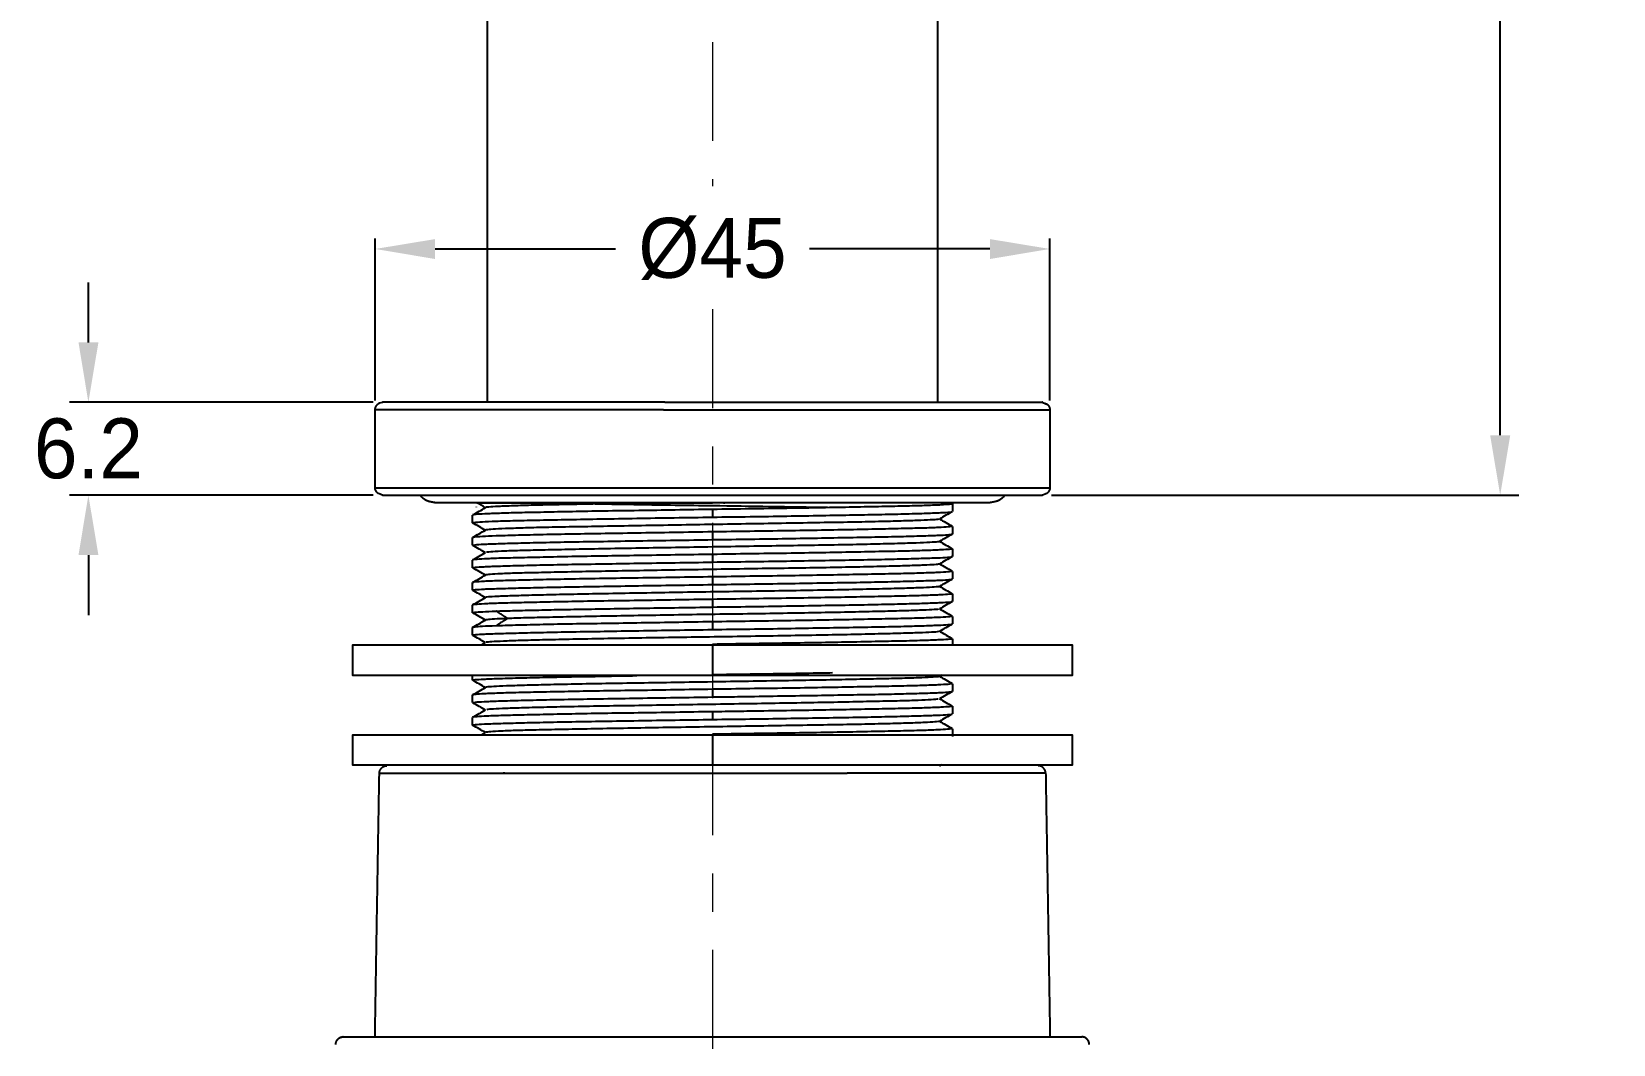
# Model space of a CAD drawing. Extents: x 14141 to 14735, y -16276 to -15436.
# Drawn here: x 14203 to 14308.5, y -16032.3 to -15964.7 of the extents above; entities that cross this region are included whole.
import ezdxf

# ---------------------------------------------------------------- set-up
doc = ezdxf.new("R2010")
doc.units = 0
doc.header["$MEASUREMENT"] = 0
doc.linetypes.add('CENTER', pattern=[47.5, 22, -8.5, 8.5, -8.5])
doc.linetypes.add('CENTER2', pattern=[28.575, 19.05, -3.175, 3.175, -3.175])
doc.layers.get('0').update_dxf_attribs({"linetype": 'CONTINUOUS'})
doc.layers.get('Defpoints').update_dxf_attribs({"linetype": 'CONTINUOUS'})
doc.layers.add('CENTER', color=1, linetype='CENTER2')
doc.layers.add('DIM', color=3, linetype='CONTINUOUS')
doc.styles.get("Standard").update_dxf_attribs({"font": 'Gulim.ttf'})
doc.dimstyles.new('A4', dxfattribs={"dimtxt": 4, "dimasz": 3.5, "dimexe": 0.7, "dimexo": 0.625, "dimgap": 0.5, "dimtad": 1, "dimdec": 1, "dimdsep": 46, "dimtxsty": 'Standard', "dimcen": 2.5, "dimclrd": 5, "dimclre": 5, "dimclrt": 7, "dimadec": 3, "dimazin": 2, "dimtfac": 1, "dimtdec": 1, "dimtmove": 0, "dimatfit": 3, "dimfxl": 1.25, "dimarcsym": 0})
doc.dimstyles.new('사본(2) STANDARD', dxfattribs={"dimscale": 0, "dimtxt": 4, "dimasz": 4, "dimexe": 1.25, "dimexo": 0.625, "dimgap": 1.5, "dimtad": 3, "dimtih": 1, "dimtoh": 1, "dimdec": 1, "dimzin": 9, "dimdsep": 46, "dimtxsty": 'Standard', "dimcen": 0, "dimclrd": 3, "dimclre": 3, "dimclrt": 4, "dimadec": 0, "dimazin": 0, "dimtfac": 1, "dimtdec": 1, "dimtmove": 0, "dimatfit": 3, "dimfxl": 1.25, "dimtfill": 1, "dimtolj": 1, "dimtzin": 0, "dimarcsym": 0})

# ---------------------------------------------------------------- blocks, each defined once
blk = doc.blocks.new('*D19')
at = {"layer": 'Defpoints', "color": 0, "transparency": 16777216}
for p in [(14270.95, -15979.21), (14225.95, -15989.94), (14270.95, -15989.94)]:
    blk.add_point(p, dxfattribs=at)
at = {"layer": 'DIM', "color": 3, "lineweight": -2, "transparency": 16777216}
for p, q in [((14225.95, -15989.32), (14225.95, -15978.51)), ((14229.95, -15979.21), (14241.99, -15979.21)), ((14266.95, -15979.21), (14254.91, -15979.21)), ((14270.95, -15989.32), (14270.95, -15978.51))]:
    blk.add_line(p, q, dxfattribs=at)
at = {"layer": 'DIM', "color": 3, "transparency": 16777216}
for points in [[(14229.95, -15978.55), (14229.95, -15979.88), (14225.95, -15979.21)], [(14266.95, -15978.55), (14266.95, -15979.88), (14270.95, -15979.21)]]:
    blk.add_solid(points, dxfattribs=at)
at = {"layer": 'DIM', "color": 4, "transparency": 16777216, "insert": (14248.45, -15979.21), "char_height": 4, "attachment_point": 5}
blk.add_mtext('%%C45', dxfattribs=at)
blk = doc.blocks.new('*D20')
at = {"layer": 'Defpoints', "color": 0, "transparency": 16777216}
for p in [(14226.45, -15989.44), (14206.82, -15995.64), (14226.45, -15995.64)]:
    blk.add_point(p, dxfattribs=at)
at = {"layer": 'DIM', "color": 3, "lineweight": -2, "transparency": 16777216}
for p, q in [((14206.82, -15985.44), (14206.82, -15981.44)), ((14225.82, -15989.44), (14205.57, -15989.44)), ((14225.82, -15995.64), (14205.57, -15995.64)), ((14206.82, -15999.64), (14206.82, -16003.64))]:
    blk.add_line(p, q, dxfattribs=at)
at = {"layer": 'DIM', "color": 3, "transparency": 16777216}
for points in [[(14206.16, -15985.44), (14207.49, -15985.44), (14206.82, -15989.44)], [(14206.16, -15999.64), (14207.49, -15999.64), (14206.82, -15995.64)]]:
    blk.add_solid(points, dxfattribs=at)
at = {"layer": 'DIM', "color": 4, "transparency": 16777216, "insert": (14206.82, -15992.54), "char_height": 4, "attachment_point": 5}
blk.add_mtext('\\A1;6.2', dxfattribs=at)
blk = doc.blocks.new('*D25')
at = {"layer": 'Defpoints', "color": 0, "transparency": 16777216}
for p in [(14248.45, -15637.26), (14300.99, -15637.26), (14270.45, -15995.64)]:
    blk.add_point(p, dxfattribs=at)
at = {"layer": 'DIM', "color": 3, "lineweight": -2, "transparency": 16777216}
for p, q in [((14249.07, -15637.26), (14302.24, -15637.26)), ((14300.99, -15641.26), (14300.99, -15812.9)), ((14300.99, -15991.64), (14300.99, -15820.01)), ((14271.07, -15995.64), (14302.24, -15995.64))]:
    blk.add_line(p, q, dxfattribs=at)
at = {"layer": 'DIM', "color": 3, "transparency": 16777216}
for points in [[(14300.32, -15641.26), (14301.66, -15641.26), (14300.99, -15637.26)], [(14300.32, -15991.64), (14301.66, -15991.64), (14300.99, -15995.64)]]:
    blk.add_solid(points, dxfattribs=at)
at = {"layer": 'DIM', "color": 4, "transparency": 16777216, "insert": (14300.99, -15816.45), "char_height": 4, "attachment_point": 5, "bg_fill": 3, "box_fill_scale": 1.25, "bg_fill_color": 256, "bg_fill_true_color": 13158600, "bg_fill_transparency": 0}
blk.add_mtext('\\A1;358.4', dxfattribs=at)

msp = doc.modelspace()

# ---------------------------------------------------------------- linework, layer by layer
at = {"lineweight": -3, "extrusion": (-1, -2.22045e-16, 0)}
msp.add_line((14232.7, -15996.43), (14232.7, -15996.42), dxfattribs=at)
at = {"lineweight": -3}
for points, degree in [([(14233.45, -15989.44), (14233.45, -15961.39), (14233.45, -15933.33)], 2), ([(14263.45, -15933.33), (14263.45, -15961.39), (14263.45, -15989.44)], 2), ([(14225.95, -15995.14), (14225.95, -15992.54), (14225.95, -15989.94)], 2), ([(14270.95, -15989.94), (14270.95, -15992.54), (14270.95, -15995.14)], 2), ([(14229.95, -15996.14), (14229.95, -15996.14), (14229.95, -15996.14), (14229.95, -15996.14)], 3), ([(14233.31, -15996.48), (14233.12, -15996.37), (14232.92, -15996.25), (14232.73, -15996.14)], 3), ([(14233.57, -15996.14), (14233.57, -15996.14), (14233.57, -15996.14), (14233.57, -15996.14)], 3), ([(14264.45, -15996.22), (14264.45, -15996.47), (14264.45, -15996.73)], 2), ([(14232.45, -15997.48), (14232.45, -15997.22), (14232.45, -15996.97)], 2), ([(14232.46, -15996.96), (14232.74, -15996.8), (14233.03, -15996.63), (14233.31, -15996.47)], 3), ([(14233.31, -15997.98), (14233.02, -15997.81), (14232.74, -15997.65), (14232.45, -15997.49)], 3), ([(14248.45, -15996.59), (14248.45, -15996.85), (14248.45, -15997.1)], 2), ([(14264.44, -15996.74), (14264.16, -15996.9), (14263.87, -15997.06), (14263.59, -15997.23)], 3), ([(14263.59, -15997.22), (14263.87, -15997.38), (14264.16, -15997.54), (14264.44, -15997.71)], 3), ([(14232.45, -15998.98), (14232.45, -15998.72), (14232.45, -15998.47)], 2), ([(14232.46, -15998.46), (14232.74, -15998.29), (14233.02, -15998.13), (14233.31, -15997.97)], 3), ([(14248.45, -15998.09), (14248.45, -15998.35), (14248.45, -15998.6)], 2), ([(14264.44, -15998.24), (14264.16, -15998.4), (14263.87, -15998.56), (14263.59, -15998.73)], 3), ([(14264.45, -15997.72), (14264.45, -15997.97), (14264.45, -15998.23)], 2), ([(14233.31, -15999.48), (14233.02, -15999.31), (14232.74, -15999.15), (14232.45, -15998.99)], 3), ([(14232.45, -15999.96), (14232.74, -15999.79), (14233.02, -15999.63), (14233.31, -15999.47)], 3), ([(14248.45, -15999.59), (14248.45, -15999.85), (14248.45, -16000.1)], 2), ([(14263.59, -15998.72), (14263.87, -15998.88), (14264.16, -15999.05), (14264.44, -15999.21)], 3), ([(14264.45, -15999.22), (14264.45, -15999.47), (14264.45, -15999.73)], 2), ([(14232.45, -16000.48), (14232.45, -16000.22), (14232.45, -15999.97)], 2), ([(14233.31, -16000.98), (14233.03, -16000.81), (14232.74, -16000.65), (14232.46, -16000.49)], 3), ([(14264.44, -15999.74), (14264.16, -15999.9), (14263.87, -16000.06), (14263.59, -16000.23)], 3), ([(14263.59, -16000.22), (14263.87, -16000.38), (14264.16, -16000.54), (14264.44, -16000.71)], 3), ([(14232.45, -16001.98), (14232.45, -16001.72), (14232.45, -16001.47)], 2), ([(14232.46, -16001.46), (14232.74, -16001.3), (14233.03, -16001.13), (14233.31, -16000.97)], 3), ([(14248.45, -16001.09), (14248.45, -16001.35), (14248.45, -16001.6)], 2), ([(14264.44, -16001.24), (14264.16, -16001.4), (14263.87, -16001.56), (14263.59, -16001.73)], 3), ([(14264.45, -16000.72), (14264.45, -16000.97), (14264.45, -16001.23)], 2), ([(14233.31, -16002.48), (14233.02, -16002.31), (14232.74, -16002.15), (14232.45, -16001.99)], 3), ([(14232.45, -16002.96), (14232.74, -16002.79), (14233.02, -16002.63), (14233.31, -16002.47)], 3), ([(14264.45, -16002.22), (14264.45, -16002.23), (14264.31, -16002.25), (14263.72, -16002.29), (14262.75, -16002.33), (14261.43, -16002.37), (14259.77, -16002.4), (14257.83, -16002.44), (14255.71, -16002.48), (14253.38, -16002.52), (14250.94, -16002.55), (14249.28, -16002.58), (14248.45, -16002.59)], 3), ([(14248.45, -16002.59), (14248.45, -16002.85), (14248.45, -16003.1)], 2), ([(14263.59, -16001.72), (14263.87, -16001.88), (14264.16, -16002.05), (14264.44, -16002.21)], 3), ([(14264.44, -16002.74), (14264.16, -16002.9), (14263.87, -16003.06), (14263.59, -16003.23)], 3), ([(14264.45, -16002.22), (14264.45, -16002.47), (14264.45, -16002.73)], 2), ([(14232.45, -16003.48), (14232.45, -16003.22), (14232.45, -16002.97)], 2), ([(14233.31, -16003.98), (14233.02, -16003.81), (14232.74, -16003.65), (14232.46, -16003.49)], 3), ([(14234.01, -16003.37), (14234.33, -16003.36), (14235.07, -16003.34), (14236.45, -16003.31), (14238.07, -16003.27), (14239.88, -16003.24), (14241.86, -16003.21), (14243.97, -16003.17), (14246.19, -16003.14), (14247.7, -16003.12), (14248.45, -16003.1)], 3), ([(14234.78, -16003.87), (14234.39, -16003.62), (14234.01, -16003.37)], 2), ([(14263.52, -16003.25), (14263.44, -16003.26), (14263.14, -16003.28), (14262.31, -16003.32), (14261.12, -16003.36), (14259.6, -16003.4), (14257.78, -16003.44), (14255.72, -16003.48), (14253.46, -16003.52), (14251.1, -16003.56), (14248.64, -16003.59), (14246.17, -16003.63), (14243.76, -16003.67), (14241.47, -16003.71), (14239.4, -16003.75), (14237.54, -16003.79), (14235.96, -16003.83), (14235.13, -16003.85), (14234.78, -16003.87)], 3), ([(14263.59, -16003.22), (14263.87, -16003.38), (14264.16, -16003.54), (14264.44, -16003.71)], 3), ([(14264.45, -16003.74), (14264.45, -16003.99), (14264.45, -16004.23)], 2), ([(14232.45, -16004.98), (14232.45, -16004.72), (14232.45, -16004.47)], 2), ([(14232.45, -16004.98), (14232.45, -16004.97), (14232.59, -16004.94), (14233.18, -16004.9), (14234.15, -16004.87), (14235.47, -16004.83), (14237.13, -16004.79), (14239.07, -16004.75), (14241.19, -16004.72), (14243.53, -16004.68), (14245.96, -16004.64), (14247.62, -16004.62), (14248.45, -16004.6)], 3), ([(14232.45, -16004.46), (14232.74, -16004.3), (14233.02, -16004.13), (14233.31, -16003.97)], 3), ([(14234.78, -16003.87), (14234.39, -16004.11), (14234.01, -16004.36)], 2), ([(14248.45, -16004.09), (14247.59, -16004.1), (14245.88, -16004.13), (14243.37, -16004.17), (14241, -16004.21), (14238.82, -16004.24), (14236.88, -16004.28), (14235.24, -16004.32), (14234.38, -16004.35), (14234.01, -16004.36)], 3), ([(14248.45, -16004.09), (14248.45, -16004.35), (14248.45, -16004.6)], 2), ([(14264.44, -16004.24), (14264.16, -16004.4), (14263.88, -16004.56), (14263.59, -16004.73)], 3), ([(14263.65, -16004.75), (14263.91, -16004.9), (14264.18, -16005.06), (14264.44, -16005.21)], 3), ([(14224.45, -16007.64), (14224.45, -16006.64), (14224.45, -16005.64)], 2), ([(14233.31, -16005.48), (14233.02, -16005.31), (14232.74, -16005.15), (14232.45, -16004.99)], 3), ([(14233.01, -16005.64), (14233.11, -16005.58), (14233.21, -16005.52), (14233.31, -16005.47)], 3), ([(14248.45, -16005.64), (14248.45, -16006.64), (14248.45, -16007.64)], 2), ([(14264.45, -16005.22), (14264.45, -16005.43), (14264.45, -16005.64)], 2), ([(14272.45, -16005.64), (14272.45, -16006.64), (14272.45, -16007.64)], 2), ([(14232.45, -16007.98), (14232.45, -16007.81), (14232.45, -16007.64)], 2), ([(14233.31, -16008.48), (14233.03, -16008.31), (14232.74, -16008.15), (14232.46, -16007.99)], 3), ([(14263.75, -16007.64), (14263.7, -16007.67), (14263.64, -16007.7), (14263.59, -16007.73)], 3), ([(14263.59, -16007.72), (14263.87, -16007.88), (14264.16, -16008.04), (14264.44, -16008.21)], 3), ([(14232.45, -16009.48), (14232.45, -16009.22), (14232.45, -16008.97)], 2), ([(14232.46, -16008.96), (14232.74, -16008.8), (14233.03, -16008.63), (14233.31, -16008.47)], 3), ([(14248.45, -16008.59), (14248.45, -16008.85), (14248.45, -16009.1)], 2), ([(14248.45, -16009.1), (14248.73, -16009.1), (14249.29, -16009.09), (14250.12, -16009.08), (14250.68, -16009.07), (14250.95, -16009.07)], 3), ([(14264.44, -16008.74), (14264.16, -16008.9), (14263.87, -16009.06), (14263.59, -16009.23)], 3), ([(14264.45, -16008.22), (14264.45, -16008.47), (14264.45, -16008.73)], 2), ([(14233.31, -16009.98), (14233.02, -16009.81), (14232.74, -16009.65), (14232.46, -16009.49)], 3), ([(14232.45, -16010.46), (14232.74, -16010.3), (14233.02, -16010.13), (14233.31, -16009.97)], 3), ([(14250.82, -16009.56), (14250.01, -16009.57), (14248.37, -16009.6), (14245.91, -16009.64), (14243.52, -16009.68), (14241.28, -16009.71), (14239.19, -16009.75), (14237.36, -16009.79), (14235.82, -16009.83), (14234.62, -16009.87), (14233.78, -16009.91), (14233.48, -16009.93), (14233.39, -16009.95)], 3), ([(14250.95, -16010.05), (14250.68, -16010.06), (14250.12, -16010.07), (14249.29, -16010.08), (14248.73, -16010.09), (14248.45, -16010.09)], 3), ([(14248.45, -16010.09), (14248.45, -16010.35), (14248.45, -16010.6)], 2), ([(14263.5, -16009.25), (14263.41, -16009.26), (14263.09, -16009.29), (14262.22, -16009.33), (14261, -16009.37), (14259.43, -16009.4), (14257.6, -16009.44), (14255.51, -16009.48), (14253.24, -16009.52), (14251.63, -16009.55), (14250.82, -16009.56)], 3), ([(14263.59, -16009.22), (14263.87, -16009.38), (14264.16, -16009.55), (14264.44, -16009.71)], 3), ([(14264.45, -16009.72), (14264.45, -16009.97), (14264.45, -16010.23)], 2), ([(14232.45, -16010.98), (14232.45, -16010.72), (14232.45, -16010.47)], 2), ([(14232.45, -16010.47), (14232.45, -16010.47), (14232.46, -16010.47), (14232.47, -16010.48)], 3), ([(14233.31, -16011.48), (14233.02, -16011.31), (14232.74, -16011.15), (14232.45, -16010.99)], 3), ([(14264.44, -16010.24), (14264.16, -16010.4), (14263.87, -16010.56), (14263.59, -16010.73)], 3), ([(14263.59, -16010.72), (14263.87, -16010.88), (14264.16, -16011.05), (14264.44, -16011.21)], 3), ([(14264.45, -16010.23), (14264.45, -16010.23), (14264.45, -16010.23), (14264.45, -16010.23)], 3), ([(14224.45, -16013.64), (14224.45, -16012.64), (14224.45, -16011.64)], 2), ([(14233.01, -16011.64), (14233.11, -16011.58), (14233.21, -16011.52), (14233.31, -16011.47)], 3), ([(14264.45, -16011.22), (14264.45, -16011.23), (14264.31, -16011.25), (14263.72, -16011.29), (14262.75, -16011.33), (14261.43, -16011.37), (14259.77, -16011.4), (14257.84, -16011.44), (14255.71, -16011.48), (14253.38, -16011.52), (14250.94, -16011.55), (14249.28, -16011.58), (14248.45, -16011.59)], 3), ([(14248.45, -16011.64), (14248.45, -16012.64), (14248.45, -16013.64)], 2), ([(14264.45, -16011.22), (14264.45, -16011.47), (14264.45, -16011.73)], 2), ([(14272.45, -16011.64), (14272.45, -16012.64), (14272.45, -16013.64)], 2), ([(14225.94, -16031.78), (14226.08, -16022.99), (14226.23, -16014.19)], 2), ([(14263.75, -16013.64), (14263.69, -16013.67), (14263.64, -16013.7), (14263.59, -16013.73)], 3), ([(14270.67, -16014.19), (14270.82, -16022.99), (14270.96, -16031.78)], 2), ([(14270.67, -16014.19), (14270.82, -16022.99), (14270.96, -16031.78)], 2)]:
    msp.add_open_spline(points, degree=degree, dxfattribs=at)
for points, weights in [([(14245.18, -15989.94), (14225.95, -15989.94), (14225.95, -15989.94)], [1, 0.736447058658, 0.947197709399]), ([(14245.26, -15989.44), (14226.45, -15989.44), (14226.45, -15989.44)], [1, 0.756695606501, 1]), ([(14225.95, -15995.14), (14225.95, -15995.14), (14245.18, -15995.14)], [0.947197709399, 0.736447058658, 1]), ([(14226.45, -15995.64), (14226.45, -15995.64), (14245.26, -15995.64)], [1, 0.756695606501, 1]), ([(14248.45, -16005.64), (14224.45, -16005.64), (14224.45, -16005.64)], [1, 0.707106781187, 1]), ([(14272.45, -16005.64), (14272.45, -16005.64), (14248.45, -16005.64)], [1, 0.707106781187, 1]), ([(14224.45, -16007.64), (14224.45, -16007.64), (14248.45, -16007.64)], [1, 0.707106781187, 1]), ([(14248.45, -16007.64), (14272.45, -16007.64), (14272.45, -16007.64)], [1, 0.707106781187, 1]), ([(14248.45, -16011.64), (14224.45, -16011.64), (14224.45, -16011.64)], [1, 0.707106781187, 1]), ([(14272.45, -16011.64), (14272.45, -16011.64), (14248.45, -16011.64)], [1, 0.707106781187, 1]), ([(14224.45, -16013.64), (14224.45, -16013.64), (14248.45, -16013.64)], [1, 0.707106781187, 1]), ([(14226.23, -16014.19), (14226.24, -16013.69), (14226.73, -16013.69)], [1, 0.707106781187, 1]), ([(14248.45, -16013.64), (14272.45, -16013.64), (14272.45, -16013.64)], [1, 0.707106781187, 1]), ([(14270.67, -16014.19), (14270.67, -16014.19), (14257.43, -16014.19)], [1, 0.837843470874, 1])]:
    msp.add_rational_spline(points, weights, degree=2, dxfattribs=at)
for points, weights, degree, knots in [([(14225.95, -15989.94), (14225.95, -15989.81), (14226, -15989.69), (14226.1, -15989.59), (14226.14, -15989.54), (14226.2, -15989.5), (14226.27, -15989.48), (14226.45, -15989.44), (14226.45, -15989.44)], [0.945818916246, 0.853477600648, 0.807306942849, 0.807306942849, 0.807306942849, 0.807306942849, 0.807306942849, 0.807306942849, 0.807306942849], 3, [0, 0, 0, 0, 0.402872, 0.402872, 0.402872, 0.7907509, 0.7907509, 0.7961945, 0.7961945, 0.7961945, 0.7961945]), ([(14245.18, -15989.94), (14267.45, -15989.94), (14270.71, -15989.94), (14270.95, -15989.94), (14270.95, -15989.94)], [1, 0.707106781187, 1, 0.970659722528, 0.947197709399], 2, [0.097114, 0.097114, 0.097114, 34.654633, 34.654633, 38.116397, 38.116397, 38.116397]), ([(14245.26, -15989.44), (14255.22, -15989.44), (14262.83, -15989.44), (14270.45, -15989.44), (14270.45, -15989.44)], [1, 0.909331446324, 1, 0.909331446324, 1], 2, [0, 0, 0, 18.881364, 18.881364, 37.762729, 37.762729, 37.762729]), ([(14270.45, -15989.44), (14270.54, -15989.48), (14270.72, -15989.55), (14270.8, -15989.59), (14270.9, -15989.69), (14270.95, -15989.81), (14270.95, -15989.94)], [1, 1, 1, 1, 1, 1.05719095842, 1.17157287525], 3, [0, 0, 0, 0, 0.3826834, 0.3826834, 0.3826834, 0.7855554, 0.7855554, 0.7855554, 0.7855554]), ([(14245.18, -15995.14), (14267.45, -15995.14), (14270.71, -15995.14), (14270.95, -15995.14), (14270.95, -15995.14)], [1, 0.707106781187, 1, 0.970659722528, 0.947197709399], 2, [-70.685835, -70.685835, -70.685835, -35.342917, -35.342917, -31.802477, -31.802477, -31.802477]), ([(14229.95, -15996.14), (14229.83, -15996.12), (14229.6, -15996.08), (14229.33, -15995.99), (14229.19, -15995.9), (14229.07, -15995.78), (14229.02, -15995.73), (14228.99, -15995.69), (14228.95, -15995.64)], [1, 1, 1, 1, 1, 1, 1, 1.00168354463, 1.00505063388], 3, [0, 0, 0, 0, 0.399192, 0.399192, 0.981286, 0.981286, 0.981286, 1.154091, 1.154091, 1.154091, 1.154091]), ([(14266.95, -15996.14), (14261.97, -15996.14), (14257, -15996.14), (14252.02, -15996.14), (14252.02, -15996.14), (14252.01, -15996.14), (14252, -15996.14), (14247.26, -15996.14), (14242.36, -15996.14), (14238.13, -15996.14), (14233.89, -15996.14), (14231.22, -15996.14), (14230.29, -15996.14), (14230.07, -15996.14), (14229.95, -15996.14), (14229.95, -15996.14)], [1, 1, 1, 1, 1, 1, 1, 0.902368927062, 0.853553390593, 0.853553390593, 0.853553390593, 0.902368927062, 1, 0.974255205107, 0.951904792987, 0.932948763639], 3, [-17.847939, -17.847939, -17.847939, -17.847939, -0.023575, -0.023575, -0.023575, 0, 0, 0, 15.325902, 15.325902, 15.325902, 30.651804, 30.651804, 30.651804, 34.239881, 34.239881, 34.239881, 34.239881]), ([(14245.26, -15995.64), (14255.22, -15995.64), (14262.83, -15995.64), (14270.45, -15995.64), (14270.45, -15995.64)], [1, 0.909331446324, 1, 0.909331446324, 1], 2, [-69.115038, -69.115038, -69.115038, -50.233674, -50.233674, -31.35231, -31.35231, -31.35231]), ([(14267.95, -15995.64), (14267.91, -15995.69), (14267.88, -15995.73), (14267.83, -15995.78), (14267.71, -15995.9), (14267.57, -15995.99), (14267.29, -15996.08), (14267.06, -15996.12), (14266.95, -15996.14)], [0.800358338763, 0.797667166557, 0.796321580454, 0.796321580454, 0.796321580454, 0.796321580454, 0.796321580454, 0.796321580454, 0.796321580454], 3, [0.834057, 0.834057, 0.834057, 0.834057, 1.00718, 1.00718, 1.00718, 1.589274, 1.589274, 1.988466, 1.988466, 1.988466, 1.988466]), ([(14226.23, -16014.19), (14226.23, -16014.19), (14231.18, -16014.19), (14239.47, -16014.19), (14239.48, -16014.19), (14239.48, -16014.19), (14239.48, -16014.19), (14242.47, -16014.19), (14245.46, -16014.19), (14248.45, -16014.19), (14251.44, -16014.19), (14254.43, -16014.19), (14257.43, -16014.19)], [1, 0.891895647249, 0.891895647249, 1, 1, 1, 1, 1, 1, 1, 1, 1, 1], 3, [-25.661551, -25.661551, -25.661551, -25.661551, 0, 0, 0, 0.005319, 0.005319, 0.005319, 10.378869, 10.378869, 10.378869, 20.757829, 20.757829, 20.757829, 20.757829]), ([(14270.67, -16014.19), (14270.67, -16013.99), (14270.52, -16013.84), (14270.37, -16013.69), (14270.17, -16013.69)], [0.993201446042, 0.853553390593, 0.853553390593, 0.853553390593, 1], 2, [0.0097775, 0.0097775, 0.0097775, 0.4162846, 0.4162846, 0.8325693, 0.8325693, 0.8325693]), ([(14223.32, -16032.29), (14223.32, -16032.08), (14223.47, -16031.93), (14223.61, -16031.78), (14223.82, -16031.78)], [1, 0.853553390593, 0.853553390593, 0.853553390593, 1], 2, [0, 0, 0, 0.4162846, 0.4162846, 0.8325693, 0.8325693, 0.8325693]), ([(14223.82, -16031.78), (14223.82, -16031.78), (14248.45, -16031.78), (14273.08, -16031.78), (14273.08, -16031.78)], [1, 0.707106781187, 1, 0.707106781187, 1], 2, [-154.739145, -154.739145, -154.739145, -116.054359, -116.054359, -77.369573, -77.369573, -77.369573]), ([(14273.58, -16032.28), (14273.58, -16032.08), (14273.43, -16031.93), (14273.29, -16031.78), (14273.08, -16031.78)], [0.995895694351, 0.853553390593, 0.853553390593, 0.853553390593, 1], 2, [0.0058748, 0.0058748, 0.0058748, 0.4162846, 0.4162846, 0.8325693, 0.8325693, 0.8325693])]:
    msp.add_rational_spline(points, weights, degree=degree, knots=knots, dxfattribs=at)
for points, knots in [([(14226.45, -15995.64), (14226.36, -15995.61), (14226.18, -15995.53), (14226, -15995.4), (14225.95, -15995.27), (14225.95, -15995.14)], [0, 0, 0, 0, 0.327122, 0.327122, 0.7812821, 0.7812821, 0.7812821, 0.7812821]), ([(14270.95, -15995.14), (14270.95, -15995.27), (14270.9, -15995.4), (14270.72, -15995.53), (14270.54, -15995.61), (14270.45, -15995.64)], [0, 0, 0, 0, 0.4541601, 0.4541601, 0.7812821, 0.7812821, 0.7812821, 0.7812821]), ([(14240.47, -15996.23), (14240.37, -15996.23), (14239.58, -15996.25), (14238.18, -15996.27), (14236.49, -15996.31), (14235.12, -15996.35), (14234.11, -15996.39), (14233.49, -15996.43), (14233.33, -15996.45), (14233.31, -15996.47)], [238.802645, 238.802645, 238.802645, 238.802645, 239.172377, 241.638071, 244.103766, 246.56946, 249.035155, 251.50085, 253.787572, 253.787572, 253.787572, 253.787572]), ([(14264.45, -15996.22), (14264.45, -15996.23), (14264.32, -15996.25), (14263.74, -15996.29), (14262.79, -15996.33), (14261.45, -15996.37), (14259.79, -15996.4), (14257.86, -15996.44), (14255.75, -15996.48), (14253.42, -15996.52), (14250.95, -15996.55), (14249.28, -15996.58), (14248.45, -15996.59)], [-25.151414, -25.151414, -25.151414, -25.151414, -22.68956, -20.168498, -17.647436, -15.126373, -12.605311, -10.084249, -7.563187, -5.042124, -2.521062, 0, 0, 0, 0]), ([(14232.45, -15997.48), (14232.45, -15997.47), (14232.55, -15997.45), (14233.04, -15997.41), (14233.95, -15997.37), (14235.25, -15997.33), (14236.89, -15997.3), (14238.83, -15997.26), (14240.98, -15997.22), (14243.37, -15997.18), (14245.89, -15997.14), (14247.6, -15997.12), (14248.45, -15997.1)], [-25.222647, -25.222647, -25.222647, -25.222647, -23.196074, -20.618733, -18.041391, -15.46405, -12.886708, -10.309366, -7.732025, -5.154683, -2.577342, 0, 0, 0, 0]), ([(14248.45, -15996.59), (14247.61, -15996.6), (14245.94, -15996.63), (14243.51, -15996.67), (14241.18, -15996.7), (14239.07, -15996.74), (14237.15, -15996.78), (14235.5, -15996.81), (14234.18, -15996.85), (14233.21, -15996.89), (14232.63, -15996.92), (14232.47, -15996.95), (14232.45, -15996.96)], [0, 0, 0, 0, 2.521062, 5.042125, 7.563187, 10.08425, 12.605312, 15.126375, 17.647437, 20.1685, 22.689562, 24.89294, 24.89294, 24.89294, 24.89294]), ([(14263.54, -15997.24), (14263.47, -15997.26), (14263.2, -15997.28), (14262.4, -15997.32), (14261.25, -15997.36), (14259.78, -15997.4), (14257.98, -15997.44), (14255.92, -15997.47), (14253.67, -15997.51), (14251.28, -15997.55), (14248.83, -15997.59), (14246.38, -15997.63), (14243.98, -15997.67), (14241.69, -15997.71), (14239.58, -15997.75), (14237.7, -15997.78), (14236.1, -15997.82), (14234.84, -15997.86), (14233.92, -15997.9), (14233.44, -15997.94), (14233.32, -15997.96), (14233.31, -15997.97)], [303.280436, 303.280436, 303.280436, 303.280436, 305.746131, 308.211825, 310.67752, 313.143215, 315.608909, 318.074604, 320.540298, 323.005993, 325.471688, 327.937382, 330.403077, 332.868771, 335.334466, 337.800161, 340.265855, 342.73155, 345.197245, 347.662939, 349.32843, 349.32843, 349.32843, 349.32843]), ([(14248.45, -15997.1), (14249.28, -15997.09), (14250.96, -15997.07), (14253.43, -15997.03), (14255.76, -15996.99), (14257.88, -15996.95), (14259.78, -15996.92), (14261.45, -15996.88), (14262.78, -15996.84), (14263.73, -15996.8), (14264.29, -15996.77), (14264.43, -15996.75), (14264.44, -15996.74)], [0, 0, 0, 0, 2.521065, 5.042129, 7.563194, 10.084259, 12.605324, 15.126388, 17.647453, 20.168518, 22.689582, 24.800759, 24.800759, 24.800759, 24.800759]), ([(14248.45, -15998.09), (14247.59, -15998.1), (14245.88, -15998.13), (14243.36, -15998.17), (14240.97, -15998.21), (14238.82, -15998.24), (14236.89, -15998.28), (14235.26, -15998.32), (14233.96, -15998.36), (14233.04, -15998.4), (14232.58, -15998.43), (14232.47, -15998.45), (14232.46, -15998.46)], [-38.660099, -38.660099, -38.660099, -38.660099, -36.082759, -33.505419, -30.928079, -28.350739, -25.773399, -23.19606, -20.61872, -18.04138, -15.46404, -13.84084, -13.84084, -13.84084, -13.84084]), ([(14264.45, -15997.72), (14264.45, -15997.73), (14264.33, -15997.75), (14263.76, -15997.79), (14262.81, -15997.83), (14261.47, -15997.86), (14259.8, -15997.9), (14257.88, -15997.94), (14255.76, -15997.98), (14253.41, -15998.02), (14250.95, -15998.05), (14249.28, -15998.08), (14248.45, -15998.09)], [25.309822, 25.309822, 25.309822, 25.309822, 27.731705, 30.252769, 32.773833, 35.294897, 37.815961, 40.337025, 42.858089, 45.379154, 47.900218, 50.421282, 50.421282, 50.421282, 50.421282]), ([(14248.45, -15998.6), (14249.29, -15998.59), (14250.96, -15998.57), (14253.43, -15998.53), (14255.76, -15998.49), (14257.87, -15998.45), (14259.78, -15998.42), (14261.42, -15998.38), (14262.75, -15998.34), (14263.71, -15998.31), (14264.28, -15998.27), (14264.43, -15998.25), (14264.44, -15998.24)], [-50.421317, -50.421317, -50.421317, -50.421317, -47.900251, -45.379185, -42.858119, -40.337054, -37.815988, -35.294922, -32.773856, -30.25279, -27.731724, -25.563414, -25.563414, -25.563414, -25.563414]), ([(14232.45, -15998.98), (14232.45, -15998.97), (14232.57, -15998.94), (14233.14, -15998.91), (14234.09, -15998.87), (14235.43, -15998.83), (14237.09, -15998.79), (14239.01, -15998.75), (14241.14, -15998.72), (14243.49, -15998.68), (14245.96, -15998.64), (14247.62, -15998.62), (14248.45, -15998.6)], [-25.122337, -25.122337, -25.122337, -25.122337, -22.689592, -20.168526, -17.64746, -15.126394, -12.605329, -10.084263, -7.563197, -5.042131, -2.521066, 0, 0, 0, 0]), ([(14248.45, -15999.59), (14247.62, -15999.6), (14245.94, -15999.63), (14243.48, -15999.67), (14241.14, -15999.7), (14239.02, -15999.74), (14237.12, -15999.78), (14235.47, -15999.82), (14234.13, -15999.85), (14233.17, -15999.89), (14232.62, -15999.93), (14232.47, -15999.95), (14232.45, -15999.96)], [-50.421318, -50.421318, -50.421318, -50.421318, -47.900252, -45.379187, -42.858121, -40.337055, -37.815989, -35.294923, -32.773857, -30.252791, -27.731725, -25.580641, -25.580641, -25.580641, -25.580641]), ([(14263.59, -15998.73), (14263.58, -15998.74), (14263.47, -15998.76), (14263, -15998.79), (14262.1, -15998.83), (14260.83, -15998.87), (14259.25, -15998.91), (14257.36, -15998.95), (14255.28, -15998.99), (14253.02, -15999.02), (14250.61, -15999.06), (14248.14, -15999.1), (14245.67, -15999.14), (14243.31, -15999.18), (14241.08, -15999.22), (14239.03, -15999.26), (14237.23, -15999.3), (14235.72, -15999.33), (14234.54, -15999.37), (14233.73, -15999.41), (14233.45, -15999.44), (14233.37, -15999.45)], [35.375909, 35.375909, 35.375909, 35.375909, 36.985419, 39.451114, 41.916808, 44.382503, 46.848197, 49.313892, 51.779587, 54.245281, 56.710976, 59.17667, 61.642365, 64.10806, 66.573754, 69.039449, 71.505144, 73.970838, 76.436533, 78.902227, 81.367922, 81.367922, 81.367922, 81.367922]), ([(14264.45, -15999.22), (14264.45, -15999.23), (14264.32, -15999.25), (14263.75, -15999.29), (14262.8, -15999.33), (14261.46, -15999.37), (14259.81, -15999.4), (14257.89, -15999.44), (14255.76, -15999.48), (14253.41, -15999.52), (14250.94, -15999.55), (14249.28, -15999.58), (14248.45, -15999.59)], [-25.144136, -25.144136, -25.144136, -25.144136, -22.689594, -20.168528, -17.647462, -15.126396, -12.60533, -10.084264, -7.563198, -5.042132, -2.521066, 0, 0, 0, 0]), ([(14232.45, -16000.48), (14232.45, -16000.47), (14232.58, -16000.44), (14233.15, -16000.41), (14234.1, -16000.37), (14235.43, -16000.33), (14237.11, -16000.29), (14239.03, -16000.25), (14241.15, -16000.22), (14243.48, -16000.18), (14245.95, -16000.14), (14247.62, -16000.12), (14248.45, -16000.1)], [25.302802, 25.302802, 25.302802, 25.302802, 27.731687, 30.25275, 32.773812, 35.294875, 37.815937, 40.337, 42.858062, 45.379125, 47.900187, 50.42125, 50.42125, 50.42125, 50.42125]), ([(14263.59, -16000.23), (14263.57, -16000.24), (14263.41, -16000.27), (14262.81, -16000.3), (14261.82, -16000.34), (14260.47, -16000.38), (14258.79, -16000.42), (14256.85, -16000.46), (14254.69, -16000.5), (14252.38, -16000.53), (14249.96, -16000.57), (14247.5, -16000.61), (14245.04, -16000.65), (14242.69, -16000.69), (14240.48, -16000.73), (14238.51, -16000.77), (14236.8, -16000.81), (14235.36, -16000.84), (14234.27, -16000.88), (14233.56, -16000.92), (14233.36, -16000.95), (14233.32, -16000.96)], [130.904258, 130.904258, 130.904258, 130.904258, 133.147509, 135.613203, 138.078898, 140.544592, 143.010287, 145.475982, 147.941676, 150.407371, 152.873065, 155.33876, 157.804455, 160.270149, 162.735844, 165.201538, 167.667233, 170.132928, 172.598622, 175.064317, 177.530011, 177.530011, 177.530011, 177.530011]), ([(14248.45, -16000.1), (14249.29, -16000.09), (14250.96, -16000.07), (14253.4, -16000.03), (14255.74, -15999.99), (14257.84, -15999.96), (14259.76, -15999.92), (14261.4, -15999.88), (14262.72, -15999.84), (14263.7, -15999.81), (14264.28, -15999.77), (14264.43, -15999.75), (14264.44, -15999.74)], [0, 0, 0, 0, 2.521064, 5.042128, 7.563192, 10.084257, 12.605321, 15.126385, 17.647449, 20.168513, 22.689577, 24.902942, 24.902942, 24.902942, 24.902942]), ([(14232.45, -16001.98), (14232.45, -16001.97), (14232.58, -16001.94), (14233.17, -16001.9), (14234.13, -16001.87), (14235.46, -16001.83), (14237.12, -16001.79), (14239.04, -16001.75), (14241.16, -16001.72), (14243.48, -16001.68), (14245.95, -16001.64), (14247.62, -16001.62), (14248.45, -16001.6)], [-25.187702, -25.187702, -25.187702, -25.187702, -22.689574, -20.16851, -17.647446, -15.126383, -12.605319, -10.084255, -7.563191, -5.042128, -2.521064, 0, 0, 0, 0]), ([(14248.45, -16001.09), (14247.62, -16001.1), (14245.94, -16001.13), (14243.48, -16001.17), (14241.14, -16001.2), (14239.03, -16001.24), (14237.11, -16001.28), (14235.45, -16001.32), (14234.12, -16001.35), (14233.16, -16001.39), (14232.61, -16001.43), (14232.47, -16001.45), (14232.45, -16001.46)], [0, 0, 0, 0, 2.521064, 5.042128, 7.563192, 10.084256, 12.60532, 15.126383, 17.647447, 20.168511, 22.689575, 24.783721, 24.783721, 24.783721, 24.783721]), ([(14264.45, -16000.72), (14264.45, -16000.73), (14264.32, -16000.75), (14263.73, -16000.79), (14262.76, -16000.83), (14261.44, -16000.87), (14259.79, -16000.9), (14257.85, -16000.94), (14255.73, -16000.98), (14253.38, -16001.02), (14250.94, -16001.05), (14249.28, -16001.08), (14248.45, -16001.09)], [25.220323, 25.220323, 25.220323, 25.220323, 27.731711, 30.252776, 32.773841, 35.294905, 37.81597, 40.337035, 42.858099, 45.379164, 47.900228, 50.421293, 50.421293, 50.421293, 50.421293]), ([(14248.45, -16001.6), (14249.29, -16001.59), (14250.96, -16001.57), (14253.39, -16001.53), (14255.72, -16001.49), (14257.83, -16001.46), (14259.76, -16001.42), (14261.41, -16001.38), (14262.73, -16001.34), (14263.7, -16001.31), (14264.27, -16001.27), (14264.43, -16001.25), (14264.44, -16001.24)], [-50.421246, -50.421246, -50.421246, -50.421246, -47.900184, -45.379122, -42.858059, -40.336997, -37.815935, -35.294872, -32.77381, -30.252748, -27.731685, -25.563771, -25.563771, -25.563771, -25.563771]), ([(14248.45, -16002.59), (14247.62, -16002.6), (14245.95, -16002.63), (14243.49, -16002.67), (14241.17, -16002.7), (14239.04, -16002.74), (14237.12, -16002.78), (14235.46, -16002.82), (14234.12, -16002.85), (14233.17, -16002.89), (14232.62, -16002.93), (14232.47, -16002.95), (14232.45, -16002.96)], [-50.421325, -50.421325, -50.421325, -50.421325, -47.900259, -45.379192, -42.858126, -40.33706, -37.815994, -35.294927, -32.773861, -30.252795, -27.731729, -25.637129, -25.637129, -25.637129, -25.637129]), ([(14263.57, -16001.74), (14263.53, -16001.75), (14263.3, -16001.77), (14262.58, -16001.81), (14261.48, -16001.85), (14260.03, -16001.89), (14258.3, -16001.93), (14256.29, -16001.97), (14254.06, -16002.01), (14251.7, -16002.05), (14249.25, -16002.08), (14246.78, -16002.12), (14244.35, -16002.16), (14242.04, -16002.2), (14239.9, -16002.24), (14237.98, -16002.28), (14236.34, -16002.32), (14235.01, -16002.36), (14234.04, -16002.39), (14233.48, -16002.43), (14233.33, -16002.45), (14233.31, -16002.47)], [226.843904, 226.843904, 226.843904, 226.843904, 229.309598, 231.775293, 234.240987, 236.706682, 239.172377, 241.638071, 244.103766, 246.56946, 249.035155, 251.50085, 253.966544, 256.432239, 258.897933, 261.363628, 263.829323, 266.295017, 268.760712, 271.226406, 273.319459, 273.319459, 273.319459, 273.319459]), ([(14248.45, -16003.1), (14249.29, -16003.09), (14250.96, -16003.07), (14253.42, -16003.03), (14255.73, -16002.99), (14257.85, -16002.96), (14259.77, -16002.92), (14261.44, -16002.88), (14262.76, -16002.84), (14263.72, -16002.8), (14264.28, -16002.77), (14264.43, -16002.75), (14264.44, -16002.74)], [-50.421304, -50.421304, -50.421304, -50.421304, -47.900239, -45.379173, -42.858108, -40.337043, -37.815978, -35.294913, -32.773847, -30.252782, -27.731717, -25.612019, -25.612019, -25.612019, -25.612019]), ([(14232.45, -16003.48), (14232.45, -16003.47), (14232.55, -16003.45), (14233.06, -16003.41), (14233.66, -16003.39), (14234.01, -16003.37)], [-7.143586, -7.143586, -7.143586, -7.143586, -4.976862, -2.488431, 0, 0, 0, 0]), ([(14264.44, -16003.72), (14264.42, -16003.73), (14264.28, -16003.76), (14263.72, -16003.79), (14262.77, -16003.83), (14261.44, -16003.87), (14259.78, -16003.9), (14257.85, -16003.94), (14255.72, -16003.98), (14253.41, -16004.02), (14250.95, -16004.05), (14249.28, -16004.08), (14248.45, -16004.09)], [-24.751695, -24.751695, -24.751695, -24.751695, -22.689588, -20.168523, -17.647458, -15.126392, -12.605327, -10.084261, -7.563196, -5.042131, -2.521065, 0, 0, 0, 0]), ([(14234.01, -16004.36), (14233.65, -16004.37), (14233.06, -16004.4), (14232.58, -16004.43), (14232.47, -16004.45), (14232.45, -16004.46)], [-32.349468, -32.349468, -32.349468, -32.349468, -29.861047, -27.372626, -25.651054, -25.651054, -25.651054, -25.651054]), ([(14234.78, -16003.87), (14234.43, -16003.88), (14233.84, -16003.9), (14233.42, -16003.94), (14233.32, -16003.96), (14233.31, -16003.97)], [0, 0, 0, 0, 2.465695, 4.931389, 6.35223, 6.35223, 6.35223, 6.35223]), ([(14263.59, -16004.73), (14263.57, -16004.74), (14263.45, -16004.76), (14262.95, -16004.8), (14262, -16004.83), (14260.72, -16004.87), (14259.12, -16004.91), (14257.23, -16004.95), (14255.11, -16004.99), (14252.82, -16005.03), (14250.41, -16005.07), (14247.94, -16005.11), (14245.51, -16005.14), (14243.13, -16005.18), (14240.89, -16005.22), (14238.85, -16005.26), (14237.06, -16005.3), (14235.59, -16005.34), (14234.45, -16005.38), (14233.67, -16005.42), (14233.41, -16005.44), (14233.35, -16005.45)], [54.912368, 54.912368, 54.912368, 54.912368, 56.710976, 59.176671, 61.642365, 64.10806, 66.573755, 69.039449, 71.505144, 73.970839, 76.436533, 78.902228, 81.367922, 83.833617, 86.299312, 88.765006, 91.230701, 93.696396, 96.16209, 98.627785, 101.093479, 101.093479, 101.093479, 101.093479]), ([(14248.45, -16004.6), (14249.28, -16004.59), (14250.95, -16004.57), (14253.42, -16004.53), (14255.74, -16004.49), (14257.86, -16004.45), (14259.78, -16004.42), (14261.45, -16004.38), (14262.78, -16004.34), (14263.74, -16004.3), (14264.29, -16004.27), (14264.43, -16004.25), (14264.44, -16004.24)], [-50.421303, -50.421303, -50.421303, -50.421303, -47.900238, -45.379173, -42.858107, -40.337042, -37.815977, -35.294912, -32.773847, -30.252782, -27.731717, -25.636429, -25.636429, -25.636429, -25.636429]), ([(14264.45, -16005.22), (14264.45, -16005.23), (14264.32, -16005.25), (14263.74, -16005.29), (14262.79, -16005.33), (14261.45, -16005.37), (14259.79, -16005.4), (14257.87, -16005.44), (14255.75, -16005.48), (14253.42, -16005.52), (14250.95, -16005.55), (14249.28, -16005.58), (14248.45, -16005.59)], [-25.146093, -25.146093, -25.146093, -25.146093, -22.689563, -20.1685, -17.647438, -15.126375, -12.605313, -10.08425, -7.563188, -5.042125, -2.521063, 0, 0, 0, 0]), ([(14232.45, -16007.98), (14232.45, -16007.97), (14232.57, -16007.94), (14233.14, -16007.91), (14234.09, -16007.87), (14235.43, -16007.83), (14237.09, -16007.79), (14239.01, -16007.75), (14241.11, -16007.72), (14242.63, -16007.69), (14243.4, -16007.68)], [-25.124387, -25.124387, -25.124387, -25.124387, -22.68959, -20.168525, -17.647459, -15.126394, -12.605328, -10.084262, -7.563197, -5.155163, -5.155163, -5.155163, -5.155163]), ([(14263.56, -16007.74), (14263.5, -16007.75), (14263.24, -16007.78), (14262.47, -16007.82), (14261.33, -16007.86), (14259.86, -16007.89), (14258.09, -16007.93), (14256.06, -16007.97), (14253.84, -16008.01), (14251.47, -16008.05), (14249.03, -16008.09), (14246.59, -16008.13), (14244.16, -16008.17), (14241.86, -16008.2), (14239.72, -16008.24), (14237.82, -16008.28), (14236.22, -16008.32), (14234.91, -16008.36), (14233.97, -16008.4), (14233.45, -16008.43), (14233.33, -16008.46), (14233.31, -16008.47)], [246.569462, 246.569462, 246.569462, 246.569462, 249.035157, 251.500851, 253.966546, 256.43224, 258.897935, 261.36363, 263.829324, 266.295019, 268.760713, 271.226408, 273.692103, 276.157797, 278.623492, 281.089187, 283.554881, 286.020576, 288.48627, 290.951965, 292.805149, 292.805149, 292.805149, 292.805149]), ([(14248.45, -16007.6), (14249.29, -16007.59), (14250.96, -16007.57), (14253.43, -16007.53), (14255.25, -16007.5), (14256.22, -16007.48), (14256.45, -16007.48)], [-50.421323, -50.421323, -50.421323, -50.421323, -47.900257, -45.379191, -42.858125, -42.017192, -42.017192, -42.017192, -42.017192]), ([(14248.45, -16008.59), (14247.62, -16008.6), (14245.94, -16008.63), (14243.48, -16008.67), (14241.14, -16008.7), (14239.03, -16008.74), (14237.12, -16008.78), (14235.47, -16008.81), (14234.14, -16008.85), (14233.18, -16008.89), (14232.62, -16008.93), (14232.47, -16008.95), (14232.45, -16008.96)], [-50.421312, -50.421312, -50.421312, -50.421312, -47.900246, -45.379181, -42.858115, -40.33705, -37.815984, -35.294918, -32.773853, -30.252787, -27.731722, -25.587436, -25.587436, -25.587436, -25.587436]), ([(14264.45, -16008.22), (14264.45, -16008.23), (14264.32, -16008.25), (14263.75, -16008.29), (14262.8, -16008.33), (14261.46, -16008.37), (14259.81, -16008.4), (14257.89, -16008.44), (14255.77, -16008.48), (14253.42, -16008.52), (14250.94, -16008.55), (14249.28, -16008.58), (14248.45, -16008.59)], [-25.140627, -25.140627, -25.140627, -25.140627, -22.689595, -20.168528, -17.647462, -15.126396, -12.60533, -10.084264, -7.563198, -5.042132, -2.521066, 0, 0, 0, 0]), ([(14250.95, -16009.07), (14251.78, -16009.05), (14253.41, -16009.03), (14255.76, -16008.99), (14257.9, -16008.95), (14259.79, -16008.92), (14261.43, -16008.88), (14262.74, -16008.84), (14263.71, -16008.81), (14264.28, -16008.77), (14264.43, -16008.75), (14264.44, -16008.74)], [-47.899997, -47.899997, -47.899997, -47.899997, -45.378945, -42.857892, -40.33684, -37.815787, -35.294735, -32.773682, -30.25263, -27.731577, -25.566813, -25.566813, -25.566813, -25.566813]), ([(14232.45, -16009.48), (14232.45, -16009.47), (14232.58, -16009.44), (14233.15, -16009.41), (14234.1, -16009.37), (14235.44, -16009.33), (14237.11, -16009.29), (14239.03, -16009.25), (14241.15, -16009.22), (14243.48, -16009.18), (14245.95, -16009.14), (14247.62, -16009.12), (14248.45, -16009.1)], [25.299503, 25.299503, 25.299503, 25.299503, 27.731686, 30.252749, 32.773811, 35.294873, 37.815936, 40.336998, 42.85806, 45.379123, 47.900185, 50.421248, 50.421248, 50.421248, 50.421248]), ([(14248.45, -16010.09), (14247.62, -16010.1), (14245.94, -16010.13), (14243.48, -16010.17), (14241.14, -16010.2), (14239.03, -16010.24), (14237.11, -16010.28), (14235.45, -16010.32), (14234.12, -16010.35), (14233.16, -16010.39), (14232.61, -16010.43), (14232.47, -16010.45), (14232.45, -16010.46)], [0, 0, 0, 0, 2.521064, 5.042128, 7.563192, 10.084257, 12.605321, 15.126385, 17.647449, 20.168513, 22.689577, 24.789456, 24.789456, 24.789456, 24.789456]), ([(14264.45, -16009.72), (14264.45, -16009.73), (14264.32, -16009.75), (14263.74, -16009.79), (14262.78, -16009.83), (14261.46, -16009.87), (14259.81, -16009.9), (14257.91, -16009.94), (14255.76, -16009.98), (14253.41, -16010.02), (14251.78, -16010.04), (14250.95, -16010.05)], [-22.662987, -22.662987, -22.662987, -22.662987, -20.168418, -17.647365, -15.126313, -12.605261, -10.084209, -7.563157, -5.042104, -2.521052, 0, 0, 0, 0]), ([(14232.45, -16010.98), (14232.45, -16010.97), (14232.59, -16010.94), (14233.17, -16010.9), (14234.13, -16010.87), (14235.46, -16010.83), (14237.12, -16010.79), (14239.04, -16010.75), (14241.16, -16010.72), (14243.48, -16010.68), (14245.95, -16010.64), (14247.62, -16010.62), (14248.45, -16010.6)], [25.230111, 25.230111, 25.230111, 25.230111, 27.731705, 30.252769, 32.773833, 35.294897, 37.815961, 40.337025, 42.858089, 45.379153, 47.900217, 50.421281, 50.421281, 50.421281, 50.421281]), ([(14263.59, -16010.73), (14263.57, -16010.74), (14263.43, -16010.76), (14262.85, -16010.8), (14261.88, -16010.84), (14260.54, -16010.88), (14258.88, -16010.92), (14256.95, -16010.96), (14254.78, -16010.99), (14252.48, -16011.03), (14250.06, -16011.07), (14247.58, -16011.11), (14245.13, -16011.15), (14242.77, -16011.19), (14240.57, -16011.23), (14238.57, -16011.27), (14236.84, -16011.3), (14235.41, -16011.34), (14234.32, -16011.38), (14233.6, -16011.42), (14233.37, -16011.45), (14233.33, -16011.46)], [74.361687, 74.361687, 74.361687, 74.361687, 76.436433, 78.902125, 81.367816, 83.833508, 86.299199, 88.76489, 91.230582, 93.696273, 96.161965, 98.627656, 101.093347, 103.559039, 106.02473, 108.490422, 110.956113, 113.421804, 115.887496, 118.353187, 120.818879, 120.818879, 120.818879, 120.818879]), ([(14248.45, -16010.6), (14249.29, -16010.59), (14250.96, -16010.57), (14253.4, -16010.53), (14255.72, -16010.49), (14257.83, -16010.46), (14259.76, -16010.42), (14261.41, -16010.38), (14262.73, -16010.34), (14263.7, -16010.31), (14264.28, -16010.27), (14264.43, -16010.25), (14264.44, -16010.24)], [-50.42125, -50.42125, -50.42125, -50.42125, -47.900188, -45.379125, -42.858063, -40.337, -37.815938, -35.294875, -32.773813, -30.25275, -27.731688, -25.568798, -25.568798, -25.568798, -25.568798])]:
    msp.add_open_spline(points, degree=3, knots=knots, dxfattribs=at)
at = {"layer": 'CENTER', "color": 1, "linetype": 'CENTER', "lineweight": 13, "ltscale": 0.3}
for points in [[(14248.45, -15965.4), (14248.45, -15975.03)], [(14248.45, -15983.23), (14248.45, -16063.04)]]:
    msp.add_lwpolyline(points, dxfattribs=at)

# ---------------------------------------------------------------- dimensions: what is measured, and where the dimension line sits
at = {"layer": 'DIM'}
dim = msp.add_linear_dim(base=(14270.95, -15979.21), p1=(14225.95, -15989.94), p2=(14270.95, -15989.94), text='%%C<>', dimstyle='A4', override={"dimasz": 4, "dimgap": 1.5, "dimtad": 0, "dimclrd": 3, "dimclre": 3, "dimclrt": 4}, dxfattribs=at)
dim.commit()
dim.dimension.update_dxf_attribs({"geometry": '*D19', "text_midpoint": (14248.45, -15979.21)})
dim = msp.add_linear_dim(base=(14206.82, -15995.64), p1=(14226.45, -15989.44), p2=(14226.45, -15995.64), angle=90, dimstyle='사본(2) STANDARD', override={"dimscale": 1, "dimtad": 0, "dimtofl": 0, "dimtfill": 0}, dxfattribs=at)
dim.commit()
dim.dimension.update_dxf_attribs({"geometry": '*D20', "text_midpoint": (14206.82, -15992.54), "dimtype": 160})

# ---------------------------------------------------------------- next in the draw order: dimensions: what is measured, and where the dimension line sits
dim = msp.add_linear_dim(base=(14300.99, -15637.26), p1=(14270.45, -15995.64), p2=(14248.45, -15637.26), angle=90, dimstyle='사본(2) STANDARD', override={"dimscale": 1, "dimtad": 0}, dxfattribs=at)
dim.commit()
dim.dimension.update_dxf_attribs({"geometry": '*D25', "text_midpoint": (14300.99, -15816.45)})

# ---------------------------------------------------------------- next in the draw order: linework, layer by layer
at = {"lineweight": -3, "extrusion": (-1, -2.22045e-16, 0)}
for p in [(14232.73, -15996.14), (14264.33, -15996.14)]:
    msp.add_line(p, (14248.45, -15996.14), dxfattribs=at)
at = {"lineweight": -3}
msp.add_open_spline([(14256.13, -15996.47), (14253.57, -15996.43), (14251.01, -15996.39), (14248.45, -15996.35), (14248.45, -15996.35), (14248.45, -15996.35), (14248.45, -15996.35), (14247.62, -15996.34), (14245.94, -15996.32), (14243.48, -15996.28), (14241.14, -15996.24), (14239.03, -15996.2), (14237.33, -15996.17), (14236.39, -15996.15), (14236.04, -15996.14)], degree=3, knots=[-7.73549, -7.73549, -7.73549, -7.73549, -0.001628, -0.001628, -0.001628, 0, 0, 0, 2.521064, 5.042128, 7.563192, 10.084256, 12.60532, 14.257374, 14.257374, 14.257374, 14.257374], dxfattribs=at)
msp.add_open_spline([(14264.33, -15996.14), (14264.37, -15996.16), (14264.41, -15996.19), (14264.44, -15996.21)], degree=3, dxfattribs=at)

doc.saveas('drawing.dxf')
